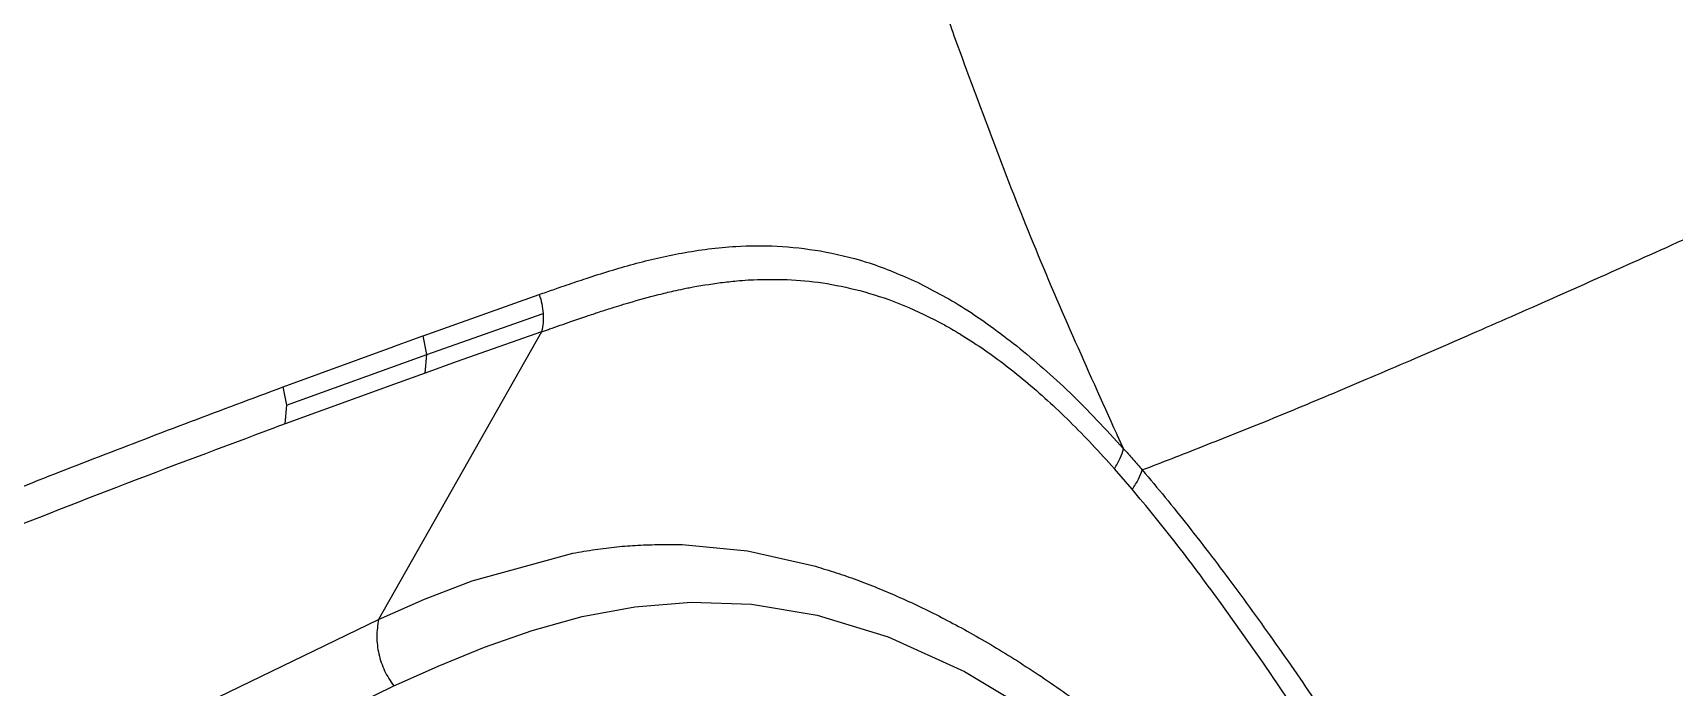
# Model space of a CAD drawing. Extents: x -51 to 27, y -13 to 136.
# Drawn here: x -42.683 to -38.35, y 23.722 to 25.449 of the extents above; entities that cross this region are included whole.
import ezdxf

# ---------------------------------------------------------------- set-up
doc = ezdxf.new("R2010")
doc.units = 0
doc.header["$MEASUREMENT"] = 0
doc.layers.add('GEOMETRY', color=2, linetype='Continuous', lineweight=25)

# ---------------------------------------------------------------- blocks, each defined once
blk = doc.blocks.new('2026 MONTERREY-BLOOM')
at = {"layer": 'GEOMETRY'}
for p, q in [((-29.9706, -59.0652), (-29.6638, -58.9561)), ((-29.9606, -59.114), (-29.6536, -59.0061)), ((-29.6576, -59.0541), (-30.088, -59.8133)), ((-29.9606, -59.114), (-29.9706, -59.0652)), ((-29.6576, -59.0541), (-29.8832, -59.134)), ((-30.3399, -59.1999), (-30.0481, -59.0931)), ((-30.3306, -59.2476), (-29.9606, -59.114)), ((-29.9649, -59.1632), (-29.9606, -59.114)), ((-29.9651, -59.1632), (-30.0463, -59.1923)), ((-29.8832, -59.134), (-29.9651, -59.1632)), ((-30.3305, -59.2476), (-30.34, -59.1999)), ((-30.0463, -59.1923), (-30.3348, -59.297)), ((-30.3348, -59.297), (-30.3305, -59.2476)), ((-30.3348, -59.297), (-30.3593, -59.3061)), ((-28.0988, -59.47), (-28.146, -59.4157)), ((-29.8408, -59.7117), (-29.5753, -59.6385)), ((-29.2782, -59.6161), (-29.1142, -59.6324)), ((-29.1142, -59.6324), (-28.9345, -59.6732)), ((-29.9663, -59.7603), (-29.8408, -59.7117)), ((-30.088, -59.8133), (-29.9663, -59.7603)), ((-29.5508, -59.8058), (-29.4117, -59.7797)), ((-29.4117, -59.7797), (-29.2633, -59.7676)), ((-29.2633, -59.7676), (-29.1035, -59.7735)), ((-29.1035, -59.7735), (-28.9305, -59.8023)), ((-27.7526, -59.9285), (-27.8688, -59.7649)), ((-30.72, -60.1193), (-30.088, -59.8133)), ((-29.6824, -59.8424), (-29.5508, -59.8058)), ((-28.9305, -59.8023), (-28.7431, -59.8596)), ((-29.8084, -59.8868), (-29.6824, -59.8424)), ((-28.7431, -59.8596), (-28.5415, -59.9507)), ((-29.9303, -59.9367), (-29.8084, -59.8868)), ((-30.0199, -59.9763), (-29.9303, -59.9367)), ((-28.5415, -59.9507), (-28.3288, -60.0779)), ((-27.6276, -60.1126), (-27.7526, -59.9285)), ((-30.6788, -60.2961), (-30.048, -59.989)), ((-30.048, -59.989), (-30.0199, -59.9763))]:
    blk.add_line(p, q, dxfattribs=at)
for points, knots in [([(-19.8033, -75.3764), (-20.5726, -75.3487), (-22.1071, -75.2936), (-24.4102, -75.1858), (-26.4521, -75.0692), (-28.236, -74.9394), (-29.4096, -74.8337), (-30.2308, -74.7488), (-30.6969, -74.6957), (-31.1616, -74.645), (-31.6218, -74.5543), (-32.0883, -74.4187), (-32.5518, -74.2366), (-33.0066, -74.006), (-33.4377, -73.7331), (-33.8408, -73.4206), (-34.2125, -73.0713), (-34.5493, -72.6882), (-34.8482, -72.2749), (-35.1066, -71.8351), (-35.3065, -71.4059), (-35.4568, -70.9961), (-35.566, -70.6114), (-35.6464, -70.2238), (-35.6951, -69.8245), (-35.7408, -69.4226), (-35.8384, -68.5165), (-35.959, -67.1829), (-36.0842, -65.4161), (-36.1971, -63.4626), (-36.3013, -61.258), (-36.3943, -58.796), (-36.4684, -56.328), (-36.5267, -53.8502), (-36.5772, -51.0384), (-36.6156, -47.8954), (-36.6375, -44.5611), (-36.6425, -42.225), (-36.643, -40.8865), (-36.6431, -40.4064), (-36.643, -39.9263), (-36.6428, -39.4525), (-36.6428, -39.1387), (-36.6427, -38.9849)], [0, 0, 0, 0, 0.0467709, 0.0932958, 0.1400933, 0.1710351, 0.2019709, 0.2116866, 0.2211975, 0.2304811, 0.2400742, 0.2496538, 0.2599664, 0.2702825, 0.2805986, 0.2909143, 0.3012298, 0.311545, 0.3218607, 0.3321766, 0.3424925, 0.3505825, 0.3586781, 0.3667695, 0.3746051, 0.3831066, 0.3913525, 0.429977, 0.4644608, 0.4989699, 0.5488683, 0.598565, 0.6486664, 0.6988989, 0.7491594, 0.8195402, 0.8898842, 0.9517621, 0.9614858, 0.9712096, 0.9809334, 0.9906576, 1, 1, 1, 1]), ([(-28.5653, -58.283), (-28.5821, -58.2351), (-28.6086, -58.1595), (-28.6598, -58.0076), (-28.6929, -57.9031), (-28.7171, -57.8267)], [0, 0, 0, 0, 0.316325, 0.500003, 1, 1, 1, 1]), ([(-28.1398, -59.3237), (-28.2173, -59.1516), (-28.3713, -58.8097), (-28.5009, -58.4578), (-28.5653, -58.283)], [0, 0, 0, 0, 0.503316, 1, 1, 1, 1]), ([(-27.3514, -59.1243), (-27.2854, -59.0957), (-27.1528, -59.0382), (-26.9339, -58.9413), (-26.7041, -58.8385), (-26.5455, -58.7669), (-26.4658, -58.731)], [0, 0, 0, 0, 0.245407, 0.493786, 0.745662, 1, 1, 1, 1]), ([(-29.2874, -58.8466), (-29.2642, -58.8426), (-29.2176, -58.8346), (-29.1692, -58.8308), (-29.145, -58.8289)], [0, 0, 0, 0, 0.5, 1, 1, 1, 1]), ([(-29.145, -58.8289), (-29.109, -58.8276), (-29.0369, -58.8249), (-28.9599, -58.8355), (-28.9215, -58.8408)], [0, 0, 0, 0, 0.500003, 1, 1, 1, 1]), ([(-29.4147, -58.8757), (-29.3938, -58.8702), (-29.352, -58.8593), (-29.309, -58.8508), (-29.2874, -58.8466)], [0, 0, 0, 0, 0.5, 1, 1, 1, 1]), ([(-28.9215, -58.8408), (-28.8817, -58.849), (-28.8022, -58.8652), (-28.7168, -58.9015), (-28.6742, -58.9196)], [0, 0, 0, 0, 0.5000311, 1, 1, 1, 1]), ([(-29.5906, -58.9304), (-29.5822, -58.9276), (-29.5654, -58.922), (-29.5485, -58.9163), (-29.5401, -58.9135)], [0, 0, 0, 0, 0.5000089, 1, 1, 1, 1]), ([(-29.1851, -58.9245), (-29.1709, -58.9229), (-29.147, -58.9202), (-29.1196, -58.9181), (-29.105, -58.9172), (-29.0712, -58.9155), (-29.0394, -58.9161), (-29.0094, -58.9166)], [0, 0, 0, 0, 0.250006, 0.421238, 0.472204, 0.500016, 1, 1, 1, 1]), ([(-29.0094, -58.9166), (-28.9785, -58.9186), (-28.9164, -58.9227), (-28.8507, -58.9378), (-28.8177, -58.9454)], [0, 0, 0, 0, 0.4984112, 1, 1, 1, 1]), ([(-29.6639, -58.9561), (-29.6517, -58.9518), (-29.6273, -58.9433), (-29.6029, -58.9347), (-29.5906, -58.9304)], [0, 0, 0, 0, 0.500014, 1, 1, 1, 1]), ([(-29.6639, -58.9561), (-29.6613, -58.9643), (-29.6561, -58.9807), (-29.6544, -58.9976), (-29.6536, -59.0061)], [0, 0, 0, 0, 0.499996, 1, 1, 1, 1]), ([(-29.5049, -59.0019), (-29.4922, -58.9978), (-29.471, -58.9909), (-29.4452, -58.983), (-29.4064, -58.9714), (-29.3755, -58.9632), (-29.3492, -58.9562)], [0, 0, 0, 0, 0.250001, 0.414398, 0.500002, 1, 1, 1, 1]), ([(-29.3492, -58.9562), (-29.3358, -58.953), (-29.314, -58.9477), (-29.2869, -58.9418), (-29.246, -58.9335), (-29.213, -58.9286), (-29.1851, -58.9245)], [0, 0, 0, 0, 0.250002, 0.408747, 0.500006, 1, 1, 1, 1]), ([(-28.8177, -58.9454), (-28.7837, -58.9554), (-28.7158, -58.9754), (-28.644, -59.011), (-28.608, -59.0288)], [0, 0, 0, 0, 0.500005, 1, 1, 1, 1]), ([(-28.6742, -58.9196), (-28.6302, -58.9419), (-28.5422, -58.9865), (-28.4497, -59.0565), (-28.4034, -59.0915)], [0, 0, 0, 0, 0.500032, 1, 1, 1, 1]), ([(-29.5808, -59.0274), (-29.5668, -59.0227), (-29.5416, -59.0141), (-29.5162, -59.0056), (-29.5049, -59.0019)], [0, 0, 0, 0, 0.557428, 1, 1, 1, 1]), ([(-29.6536, -59.0061), (-29.6534, -59.0143), (-29.6531, -59.0306), (-29.6561, -59.0463), (-29.6576, -59.0541)], [0, 0, 0, 0, 0.500004, 1, 1, 1, 1]), ([(-29.637, -59.047), (-29.6277, -59.0437), (-29.609, -59.0372), (-29.5902, -59.0307), (-29.5808, -59.0274)], [0, 0, 0, 0, 0.500128, 1, 1, 1, 1]), ([(-28.608, -59.0288), (-28.5989, -59.0339), (-28.5829, -59.0427), (-28.565, -59.053), (-28.5559, -59.0584), (-28.5535, -59.0599), (-28.5528, -59.0603), (-28.5339, -59.0718), (-28.515, -59.0843), (-28.4961, -59.0969)], [0, 0, 0, 0, 0.25001, 0.433231, 0.481206, 0.494261, 0.498054, 0.500024, 1, 1, 1, 1]), ([(-30.0482, -59.0932), (-30.0353, -59.0885), (-30.0095, -59.0792), (-29.9836, -59.0699), (-29.9707, -59.0652)], [0, 0, 0, 0, 0.500017, 1, 1, 1, 1]), ([(-29.6576, -59.0541), (-29.6542, -59.0529), (-29.6473, -59.0506), (-29.6405, -59.0482), (-29.637, -59.047)], [0, 0, 0, 0, 0.497871, 1, 1, 1, 1]), ([(-28.4961, -59.0968), (-28.477, -59.1103), (-28.4388, -59.1371), (-28.4001, -59.1686), (-28.3807, -59.1844)], [0, 0, 0, 0, 0.500001, 1, 1, 1, 1]), ([(-28.4034, -59.0915), (-28.3565, -59.1311), (-28.2628, -59.2102), (-28.1686, -59.3119), (-28.1215, -59.3628)], [0, 0, 0, 0, 0.499985, 1, 1, 1, 1]), ([(-27.7362, -59.2863), (-27.6778, -59.2622), (-27.5613, -59.214), (-27.4213, -59.1542), (-27.3515, -59.1243)], [0, 0, 0, 0, 0.501717, 1, 1, 1, 1]), ([(-31.2898, -59.567), (-31.1363, -59.5057), (-30.8294, -59.383), (-30.5031, -59.2609), (-30.34, -59.1999)], [0, 0, 0, 0, 0.5, 1, 1, 1, 1]), ([(-28.3807, -59.1844), (-28.3612, -59.2012), (-28.3221, -59.2346), (-28.283, -59.2725), (-28.2634, -59.2915)], [0, 0, 0, 0, 0.500005, 1, 1, 1, 1]), ([(-31.1835, -59.6229), (-31.0497, -59.5699), (-30.7823, -59.464), (-30.5003, -59.3587), (-30.3593, -59.3061)], [0, 0, 0, 0, 0.500323, 1, 1, 1, 1]), ([(-28.2634, -59.2915), (-28.2438, -59.3112), (-28.2044, -59.3507), (-28.1654, -59.394), (-28.1459, -59.4157)], [0, 0, 0, 0, 0.499613, 1, 1, 1, 1]), ([(-28.0723, -59.419), (-28.02, -59.3987), (-27.9163, -59.3585), (-27.7959, -59.3102), (-27.7362, -59.2863)], [0, 0, 0, 0, 0.504265, 1, 1, 1, 1]), ([(-28.1215, -59.3628), (-28.1246, -59.3563), (-28.1307, -59.3433), (-28.1368, -59.3302), (-28.1398, -59.3237)], [0, 0, 0, 0, 0.500013, 1, 1, 1, 1]), ([(-28.1215, -59.3629), (-28.1133, -59.3721), (-28.0968, -59.3905), (-28.0805, -59.4095), (-28.0723, -59.4191)], [0, 0, 0, 0, 0.5, 1, 1, 1, 1]), ([(-28.0723, -59.419), (-28.052, -59.443), (-28.0116, -59.4908), (-27.9715, -59.5412), (-27.9514, -59.5664)], [0, 0, 0, 0, 0.4999995, 1, 1, 1, 1]), ([(-27.8688, -59.7649), (-27.9076, -59.7123), (-27.9833, -59.6098), (-28.0609, -59.5158), (-28.0987, -59.47)], [0, 0, 0, 0, 0.512968, 1, 1, 1, 1]), ([(-27.9514, -59.5664), (-27.9308, -59.5929), (-27.8894, -59.6458), (-27.8485, -59.7007), (-27.8281, -59.7281)], [0, 0, 0, 0, 0.5, 1, 1, 1, 1]), ([(-29.5753, -59.6385), (-29.5556, -59.6352), (-29.5176, -59.6289), (-29.46, -59.6214), (-29.4028, -59.617), (-29.3429, -59.6155), (-29.3003, -59.6159), (-29.2782, -59.6161)], [0, 0, 0, 0, 0.209792, 0.406678, 0.594692, 0.789686, 1, 1, 1, 1]), ([(-28.9345, -59.6732), (-28.9165, -59.6788), (-28.8808, -59.6898), (-28.8259, -59.7085), (-28.7694, -59.7306), (-28.7117, -59.7551), (-28.6531, -59.782), (-28.5945, -59.8117), (-28.5545, -59.8332), (-28.5343, -59.8442)], [0, 0, 0, 0, 0.143912, 0.284244, 0.426122, 0.574814, 0.716319, 0.856458, 1, 1, 1, 1]), ([(-27.8281, -59.7281), (-27.8072, -59.7565), (-27.7656, -59.8132), (-27.7245, -59.8714), (-27.7039, -59.9004)], [0, 0, 0, 0, 0.5, 1, 1, 1, 1]), ([(-30.088, -59.8133), (-30.0902, -59.8282), (-30.0947, -59.8582), (-30.0886, -59.9047), (-30.0739, -59.9497), (-30.0566, -59.9759), (-30.048, -59.989)], [0, 0, 0, 0, 0.2499979, 0.5, 0.7500016, 1, 1, 1, 1]), ([(-28.5343, -59.8442), (-28.5137, -59.8559), (-28.4725, -59.8793), (-28.4098, -59.9175), (-28.3462, -59.959), (-28.282, -60.0029), (-28.2179, -60.0489), (-28.1545, -60.0977), (-28.1117, -60.1313), (-28.09, -60.1483)], [0, 0, 0, 0, 0.142948, 0.284737, 0.42694, 0.573995, 0.715832, 0.855375, 1, 1, 1, 1])]:
    blk.add_open_spline(points, degree=3, knots=knots, dxfattribs=at)
for points in [[(-29.5401, -58.9135), (-29.5194, -58.9068), (-29.4781, -58.8934), (-29.4358, -58.8816), (-29.4147, -58.8757)], [(-28.146, -59.4157), (-28.1403, -59.4063), (-28.129, -59.3877), (-28.124, -59.3711), (-28.1215, -59.3629)], [(-28.0988, -59.47), (-28.0928, -59.461), (-28.0807, -59.443), (-28.0751, -59.427), (-28.0723, -59.4191)], [(-27.7039, -59.9004), (-27.6829, -59.9305), (-27.6409, -59.9907), (-27.5994, -60.0518), (-27.5786, -60.0823)]]:
    blk.add_open_spline(points, degree=3, dxfattribs=at)

msp = doc.modelspace()

# ---------------------------------------------------------------- block references
msp.add_blockref('2026 MONTERREY-BLOOM', (-11.682, 83.7145))

doc.saveas('drawing.dxf')
